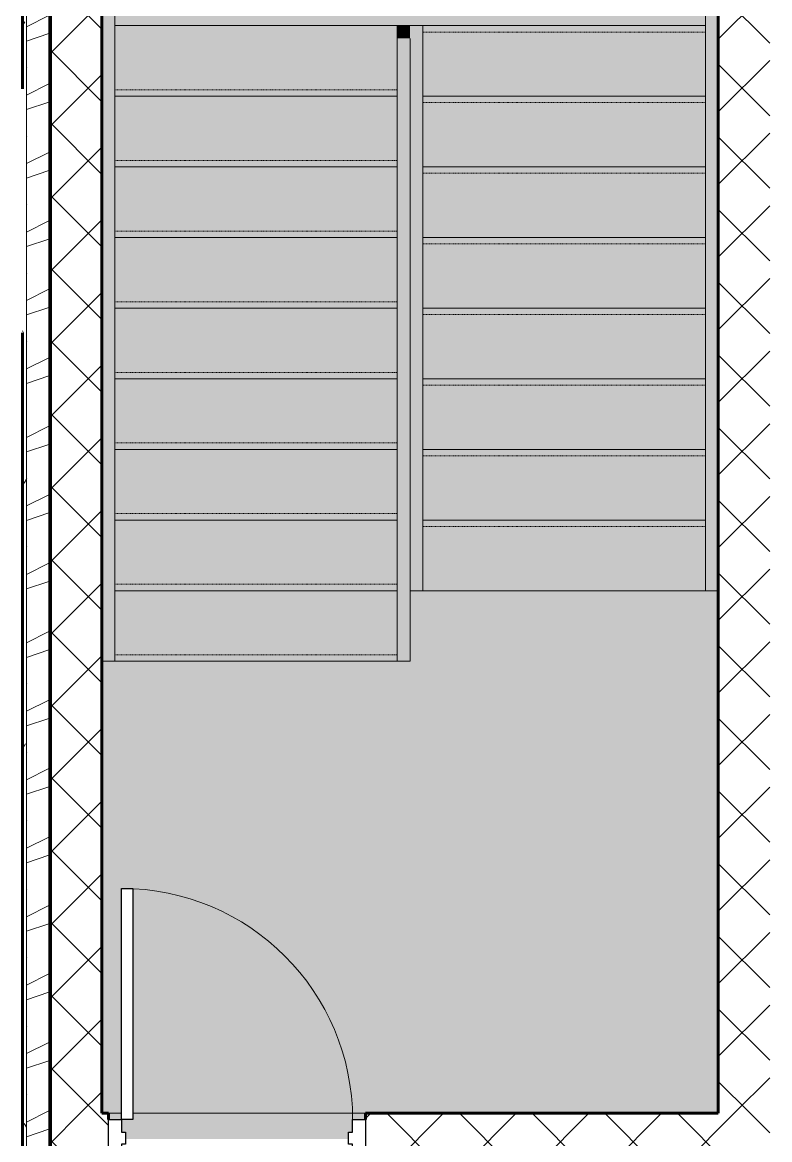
# Model space of a CAD drawing. Header units: inches. Extents: x -4105 to -1989, y 10980 to 12341.
# Drawn here: x -2640.7 to -2524.3, y 11857.1 to 12031.1 of the extents above; entities that cross this region are included whole.
import ezdxf

# ---------------------------------------------------------------- set-up
doc = ezdxf.new("R2010")
doc.units = ezdxf.units.IN
doc.header["$MEASUREMENT"] = 0
doc.linetypes.add('Overhead 1_16_', pattern=[0.101562, 0.0625, -0.039062])
for name, color, linetype, lineweight in [('0-1', 7, 'Continuous', 5), ('0-5', 10, 'Continuous', 18), ('A-DOOR-1', 7, 'Continuous', 9), ('A-DOOR-2', 50, 'Continuous', 30), ('A-DOOR-FRAM-1', 50, 'Continuous', 30), ('A-FLOR-1', 10, 'Continuous', 18), ('A-WALL', 113, 'Continuous', 18), ('A-WALL-2', 250, 'Continuous', 60), ('A-WALL-9', 113, 'Continuous', 60), ('A-WALL-PATT-3', 252, 'Continuous', 9), ('A-WALL-PATT-4', 111, 'Continuous', 9), ('S-STRS-1', 55, 'Continuous', 9), ('S-STRS-2', 8, 'Continuous', 5), ('S-STRS-3', 7, 'Continuous', 9), ('S-STRS-4', 7, 'Overhead 1_16_', 9)]:
    doc.layers.add(name, color=color, linetype=linetype, lineweight=lineweight)
doc.layers.add('A-AREA-PATT-1', color=7, linetype='Continuous', lineweight=9, transparency=1)
pattern_1 = [(45, (0, 0), (-5.656854, 5.656854), []), (135, (0, 0), (-5.656854, -5.656854), [])]

# ---------------------------------------------------------------- blocks, each defined once
blk = doc.blocks.new('HOLLOW METAL - STAIR DOOR-2009181-ENLARGED FLOOR PLAN - 3RD FLOOR PLAN - EAST')
at = {"layer": 'A-DOOR-1'}
blk.add_arc((18, -3.25), 36, 180, 270, dxfattribs=at)
at = {"layer": 'A-DOOR-2'}
for p, q in [((16.25, -3.25), (18, -3.25)), ((16.25, -39.25), (16.25, -3.25)), ((18, -3.25), (18, -39.25)), ((18, -39.25), (16.25, -39.25))]:
    blk.add_line(p, q, dxfattribs=at)
at = {"layer": 'A-DOOR-FRAM-1'}
for p, q in [((-20, 2.5), (-18, 2.5)), ((-20, -3.25), (-20, 2.5)), ((-18, 2.5), (-18, 0.5625)), ((18, 2.5), (20, 2.5)), ((18, 0.5625), (18, 2.5)), ((20, 2.5), (20, -3.25)), ((-18, 0.5625), (-17.375, 0.5625)), ((-17.375, 0.5625), (-17.375, -1.3125)), ((17.375, 0.5625), (18, 0.5625)), ((17.375, -1.3125), (17.375, 0.5625)), ((-18, -1.3125), (-18, -3.25)), ((-17.375, -1.3125), (-18, -1.3125)), ((18, -1.3125), (17.375, -1.3125)), ((18, -3.25), (18, -1.3125)), ((-18, -3.25), (-20, -3.25)), ((20, -3.25), (18, -3.25))]:
    blk.add_line(p, q, dxfattribs=at)
blk = doc.blocks.new('CTR - 1st Phase -Stairs _ Elevators_rvt-1-ENLARGED FLOOR PLAN - 3RD FLOOR PLAN - EAST')
at = {"layer": 'A-AREA-PATT-1'}
h = blk.add_hatch(color=256, dxfattribs=at)
h.paths.add_polyline_path([(-2589.89, 11857.19), (-2589.89, 11858.25), (-2589.26, 11858.25), (-2589.26, 11860.19), (-2587.26, 11860.19), (-2587.26, 11861.19), (-2623.51, 11861.19), (-2623.51, 11860.19), (-2625.26, 11860.19), (-2625.26, 11858.25), (-2624.64, 11858.25), (-2624.64, 11857.19), (-2603.51, 11857.19)], flags=0)
h.paths.add_polyline_path([(-2627.26, 11860.19), (-2625.26, 11860.19), (-2625.26, 11861.19), (-2627.26, 11861.19)], flags=0)
h.paths.add_polyline_path([(-2628.32, 12076.56), (-2532.32, 12076.56), (-2532.32, 12077.19), (-2628.32, 12077.19)], flags=0)
blk.add_hatch(color=256, dxfattribs=at).paths.add_polyline_path([(-2625.26, 11861.19), (-2625.26, 11896.19), (-2623.51, 11896.19), (-2623.51, 11861.19), (-2532.32, 11861.19), (-2532.32, 11942.56), (-2580.32, 11942.56), (-2580.32, 11931.56), (-2628.32, 11931.56), (-2628.32, 11861.19), (-2627.26, 11861.19)], flags=0)
at = {"layer": 'A-WALL-PATT-3'}
h = blk.add_hatch(dxfattribs=at)
h.set_pattern_fill('FP_37', color=256, style=0, pattern_type=2)
h.set_pattern_definition(pattern_1)
h.paths.add_polyline_path([(-2636.17, 11861.19), (-2628.32, 11861.19), (-2628.32, 12077.19), (-2636.32, 12077.19), (-2636.32, 11861.19)], flags=0)
h = blk.add_hatch(dxfattribs=at)
h.set_pattern_fill('FP_37', color=256, style=0, pattern_type=2)
h.set_pattern_definition(pattern_1)
h.paths.add_polyline_path([(-2532.32, 11861.19), (-2524.32, 11861.19), (-2524.32, 12077.19), (-2532.32, 12077.19), (-2532.32, 11869.27)], flags=0)
h = blk.add_hatch(dxfattribs=at)
h.set_pattern_fill('FP_37', color=256, style=0, pattern_type=2)
h.set_pattern_definition(pattern_1)
h.paths.add_polyline_path([(-2636.17, 11853.19), (-2627.26, 11853.19), (-2627.26, 11861.19), (-2636.32, 11861.19), (-2636.32, 11853.19)], flags=0)
h.paths.add_polyline_path([(-2527.18, 11853.19), (-2524.32, 11853.19), (-2524.32, 11861.19), (-2587.26, 11861.19), (-2587.26, 11853.19), (-2532.32, 11853.19)], flags=0)
at = {"layer": 'S-STRS-1'}
blk.add_hatch(color=256, dxfattribs=at).paths.add_polyline_path([(-2532.32, 11942.56), (-2532.32, 12039.15), (-2534.32, 12039.15), (-2534.32, 11942.56)], flags=0)
at = {"layer": 'S-STRS-2'}
for points in [[(-2603.51, 12030.56), (-2534.32, 12030.56), (-2534.32, 12074.56), (-2626.32, 12074.56), (-2626.32, 12030.56)], [(-2626.32, 11931.56), (-2626.32, 12032.98), (-2628.32, 12032.98), (-2628.32, 11931.56)], [(-2582.32, 12019.56), (-2582.32, 12030.56), (-2626.32, 12030.56), (-2626.32, 12019.56), (-2603.51, 12019.56)], [(-2582.32, 12028.56), (-2580.32, 12028.56), (-2580.32, 12030.56), (-2582.32, 12030.56)], [(-2578.32, 11942.56), (-2578.32, 12030.56), (-2580.32, 12030.56), (-2580.32, 11942.56)], [(-2578.32, 12019.56), (-2534.32, 12019.56), (-2534.32, 12030.56), (-2578.32, 12030.56)], [(-2580.32, 11931.56), (-2580.32, 12028.56), (-2582.32, 12028.56), (-2582.32, 11931.56)], [(-2626.32, 12008.56), (-2582.32, 12008.56), (-2582.32, 12019.56), (-2626.32, 12019.56), (-2626.32, 12019.28)], [(-2534.32, 12008.56), (-2534.32, 12019.56), (-2578.32, 12019.56), (-2578.32, 12008.56), (-2542.44, 12008.56)], [(-2626.32, 11997.56), (-2582.32, 11997.56), (-2582.32, 12008.56), (-2626.32, 12008.56)], [(-2542.44, 11997.56), (-2534.32, 11997.56), (-2534.32, 12008.56), (-2578.32, 12008.56), (-2578.32, 11997.56)], [(-2626.32, 11986.56), (-2582.32, 11986.56), (-2582.32, 11997.56), (-2626.32, 11997.56)], [(-2542.44, 11986.56), (-2534.32, 11986.56), (-2534.32, 11997.56), (-2578.32, 11997.56), (-2578.32, 11986.56)], [(-2626.32, 11975.56), (-2582.32, 11975.56), (-2582.32, 11986.56), (-2626.32, 11986.56), (-2626.32, 11981.78)], [(-2542.44, 11975.56), (-2534.32, 11975.56), (-2534.32, 11986.56), (-2578.32, 11986.56), (-2578.32, 11975.56)], [(-2626.32, 11964.56), (-2582.32, 11964.56), (-2582.32, 11975.56), (-2626.32, 11975.56)], [(-2542.44, 11964.56), (-2534.32, 11964.56), (-2534.32, 11975.56), (-2578.32, 11975.56), (-2578.32, 11964.56)], [(-2626.32, 11953.56), (-2582.32, 11953.56), (-2582.32, 11964.56), (-2626.32, 11964.56)], [(-2542.44, 11953.56), (-2534.32, 11953.56), (-2534.32, 11964.56), (-2578.32, 11964.56), (-2578.32, 11953.56)], [(-2626.32, 11942.56), (-2582.32, 11942.56), (-2582.32, 11953.56), (-2626.32, 11953.56), (-2626.32, 11944.28)], [(-2542.44, 11942.56), (-2534.32, 11942.56), (-2534.32, 11953.56), (-2578.32, 11953.56), (-2578.32, 11942.56)], [(-2582.32, 11931.56), (-2582.32, 11942.56), (-2626.32, 11942.56), (-2626.32, 11931.56)]]:
    blk.add_hatch(color=256, dxfattribs=at).paths.add_polyline_path(points, flags=0)
at = {"layer": 'A-FLOR-1'}
for p, q in [((-2580.32, 11942.56), (-2580.32, 11931.56)), ((-2534.32, 11942.56), (-2578.32, 11942.56)), ((-2580.32, 11931.56), (-2628.32, 11931.56)), ((-2627.26, 11861.19), (-2625.26, 11861.19)), ((-2623.51, 11861.19), (-2587.26, 11861.19))]:
    blk.add_line(p, q, dxfattribs=at)
at = {"layer": 'A-WALL-2'}
for p, q in [((-2636.32, 12077.19), (-2636.32, 11861.19)), ((-2628.32, 11861.19), (-2628.32, 12077.19)), ((-2532.32, 12077.19), (-2532.32, 11861.19)), ((-2636.32, 11861.19), (-2636.32, 11853.19)), ((-2627.26, 11861.19), (-2628.32, 11861.19)), ((-2627.26, 11860.19), (-2627.26, 11861.19)), ((-2532.32, 11861.19), (-2587.26, 11861.19)), ((-2587.26, 11861.19), (-2587.26, 11860.19))]:
    blk.add_line(p, q, dxfattribs=at)
at = {"layer": 'S-STRS-3'}
for p, q in [((-2534.32, 12039.15), (-2534.32, 12030.56)), ((-2626.32, 12030.56), (-2626.32, 12032.98)), ((-2626.32, 12019.56), (-2626.32, 12030.56)), ((-2626.32, 12030.56), (-2582.32, 12030.56)), ((-2582.32, 12030.56), (-2582.32, 12028.56)), ((-2582.32, 12030.56), (-2580.32, 12030.56)), ((-2578.32, 12030.56), (-2580.32, 12030.56)), ((-2578.32, 12030.56), (-2578.32, 12019.56)), ((-2534.32, 12030.56), (-2578.32, 12030.56)), ((-2534.32, 12030.56), (-2534.32, 12019.56)), ((-2582.32, 12019.56), (-2582.32, 12028.56)), ((-2580.32, 12028.56), (-2580.32, 11942.56)), ((-2626.32, 12008.56), (-2626.32, 12019.56)), ((-2626.32, 12019.56), (-2582.32, 12019.56)), ((-2582.32, 12008.56), (-2582.32, 12019.56)), ((-2578.32, 12019.56), (-2578.32, 12008.56)), ((-2534.32, 12019.56), (-2578.32, 12019.56)), ((-2534.32, 12019.56), (-2534.32, 12008.56)), ((-2626.32, 11997.56), (-2626.32, 12008.56)), ((-2626.32, 12008.56), (-2582.32, 12008.56)), ((-2582.32, 11997.56), (-2582.32, 12008.56)), ((-2578.32, 12008.56), (-2578.32, 11997.56)), ((-2534.32, 12008.56), (-2578.32, 12008.56)), ((-2534.32, 12008.56), (-2534.32, 11997.56)), ((-2626.32, 11986.56), (-2626.32, 11997.56)), ((-2626.32, 11997.56), (-2582.32, 11997.56)), ((-2582.32, 11986.56), (-2582.32, 11997.56)), ((-2578.32, 11997.56), (-2578.32, 11986.56)), ((-2534.32, 11997.56), (-2578.32, 11997.56)), ((-2534.32, 11997.56), (-2534.32, 11986.56)), ((-2626.32, 11975.56), (-2626.32, 11986.56)), ((-2626.32, 11986.56), (-2582.32, 11986.56)), ((-2582.32, 11975.56), (-2582.32, 11986.56)), ((-2578.32, 11986.56), (-2578.32, 11975.56)), ((-2534.32, 11986.56), (-2578.32, 11986.56)), ((-2534.32, 11986.56), (-2534.32, 11975.56)), ((-2626.32, 11964.56), (-2626.32, 11975.56)), ((-2626.32, 11975.56), (-2582.32, 11975.56)), ((-2582.32, 11964.56), (-2582.32, 11975.56)), ((-2578.32, 11975.56), (-2578.32, 11964.56)), ((-2534.32, 11975.56), (-2578.32, 11975.56)), ((-2534.32, 11975.56), (-2534.32, 11964.56)), ((-2626.32, 11953.56), (-2626.32, 11964.56)), ((-2626.32, 11964.56), (-2582.32, 11964.56)), ((-2582.32, 11953.56), (-2582.32, 11964.56)), ((-2578.32, 11964.56), (-2578.32, 11953.56)), ((-2534.32, 11964.56), (-2578.32, 11964.56)), ((-2534.32, 11964.56), (-2534.32, 11953.56)), ((-2626.32, 11942.56), (-2626.32, 11953.56)), ((-2626.32, 11953.56), (-2582.32, 11953.56)), ((-2582.32, 11942.56), (-2582.32, 11953.56)), ((-2578.32, 11953.56), (-2578.32, 11942.56)), ((-2534.32, 11953.56), (-2578.32, 11953.56)), ((-2534.32, 11953.56), (-2534.32, 11942.56)), ((-2626.32, 11931.56), (-2626.32, 11942.56)), ((-2626.32, 11942.56), (-2582.32, 11942.56)), ((-2582.32, 11931.56), (-2582.32, 11942.56)), ((-2580.32, 11942.56), (-2578.32, 11942.56)), ((-2534.32, 11942.56), (-2532.32, 11942.56))]:
    blk.add_line(p, q, dxfattribs=at)
at = {"layer": 'S-STRS-4'}
for p, q in [((-2534.32, 12029.56), (-2578.32, 12029.56)), ((-2626.32, 12020.56), (-2582.32, 12020.56)), ((-2534.32, 12018.56), (-2578.32, 12018.56)), ((-2626.32, 12009.56), (-2582.32, 12009.56)), ((-2534.32, 12007.56), (-2578.32, 12007.56)), ((-2626.32, 11998.56), (-2582.32, 11998.56)), ((-2534.32, 11996.56), (-2578.32, 11996.56)), ((-2626.32, 11987.56), (-2582.32, 11987.56)), ((-2534.32, 11985.56), (-2578.32, 11985.56)), ((-2626.32, 11976.56), (-2582.32, 11976.56)), ((-2534.32, 11974.56), (-2578.32, 11974.56)), ((-2626.32, 11965.56), (-2582.32, 11965.56)), ((-2534.32, 11963.56), (-2578.32, 11963.56)), ((-2626.32, 11954.56), (-2582.32, 11954.56)), ((-2534.32, 11952.56), (-2578.32, 11952.56)), ((-2626.32, 11943.56), (-2582.32, 11943.56)), ((-2626.32, 11932.56), (-2582.32, 11932.56))]:
    blk.add_line(p, q, dxfattribs=at)
at = {"layer": '0-5', "rotation": 180}
blk.add_blockref('HOLLOW METAL - STAIR DOOR-2009181-ENLARGED FLOOR PLAN - 3RD FLOOR PLAN - EAST', (-2607.26, 11856.94), dxfattribs=at)

msp = doc.modelspace()

# ---------------------------------------------------------------- hatches: boundary and pattern name
at = {"layer": 'A-WALL'}
msp.add_hatch(color=256, dxfattribs=at).paths.add_polyline_path([(-2636.3237, 11853.1894), (-2636.3237, 12076.4644), (-2636.5737, 12076.4644), (-2636.5737, 11853.1894)], flags=0)
at = {"layer": 'A-WALL-PATT-4'}
h = msp.add_hatch(dxfattribs=at)
h.set_pattern_fill('FP_1', color=256, style=0, pattern_type=2)
h.set_pattern_definition([(0, (0, 0), (20.48, 5.12), [0.845, -14.515, 0.845, -14.515, -81.92]), (0, (0, 0), (20.48, 5.12), [-30.72, 0.845, -29.875, 0.845, -14.515, -35.84]), (0, (0, 0), (20.48, 5.12), [-76.8, 0.845, -9.395, 0.845, -24.755]), (120, (7.68, 2.56), (-14.67405, 15.1762003), [0.845, -14.515, 0.845, -14.515, -81.92]), (120, (7.68, 2.56), (-14.67405, 15.1762003), [-30.72, 0.845, -29.875, 0.845, -14.515, -35.84]), (120, (7.68, 2.56), (-14.67405, 15.1762003), [-76.8, 0.845, -9.395, 0.845, -24.755]), (240, (10.24, 12.8), (-5.80595, -20.2962003), [0.845, -14.515, 0.845, -14.515, -81.92]), (240, (10.24, 12.8), (-5.80595, -20.2962003), [-30.72, 0.845, -29.875, 0.845, -14.515, -35.84]), (240, (10.24, 12.8), (-5.80595, -20.2962003), [-76.8, 0.845, -9.395, 0.845, -24.755])])
h.paths.add_polyline_path([(-2640.2987, 11849.4394), (-2640.0737, 11849.4394), (-2640.0737, 12076.4644), (-2640.6987, 12076.4644), (-2640.6987, 11849.4394)], flags=0)
h = msp.add_hatch(dxfattribs=at)
h.set_pattern_fill('FP_2', color=256, style=0, pattern_type=2)
h.set_pattern_definition([(216.87, (4.265, 10.662), (31.9871619, 21.32545714), [5.331, -47.981]), (206.565, (10.662, 7.464), (-10.662476, -10.6620098), [11.921, -11.921]), (198.435, (10.662, 2.132), (-21.32449365, -10.6625869), [6.744, -26.974])])
h.paths.add_polyline_path([(-2639.6737, 11852.9394), (-2636.5737, 11852.9394), (-2636.5737, 12076.4644), (-2640.0737, 12076.4644), (-2640.073, 11852.9394)], flags=0)

# ---------------------------------------------------------------- linework, layer by layer
at = {"layer": 'A-WALL'}
for p, q in [((-2640.0737, 12076.4644), (-2640.0737, 11849.4394)), ((-2636.5737, 12076.4644), (-2636.5737, 11852.9394))]:
    msp.add_line(p, q, dxfattribs=at)
at = {"layer": 'A-WALL-9'}
for p, q in [((-2640.6987, 12076.4644), (-2640.6987, 12020.7027)), ((-2636.3237, 11853.1894), (-2636.3237, 12076.4644)), ((-2640.6987, 11982.7027), (-2640.6987, 11848.8144))]:
    msp.add_line(p, q, dxfattribs=at)

# ---------------------------------------------------------------- block references
at = {"layer": '0-1'}
msp.add_blockref('CTR - 1st Phase -Stairs _ Elevators_rvt-1-ENLARGED FLOOR PLAN - 3RD FLOOR PLAN - EAST', (0, 0), dxfattribs=at)

doc.saveas('drawing.dxf')
